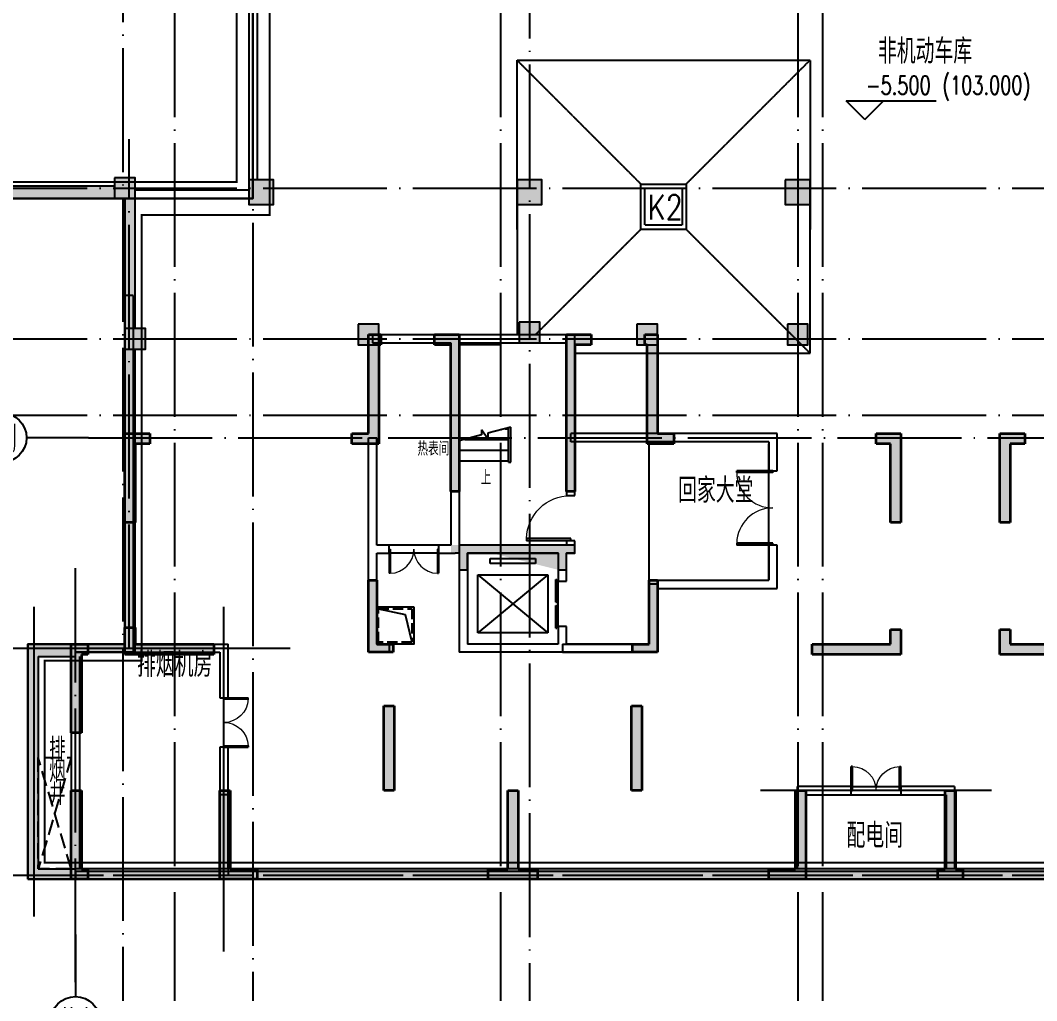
# Model space of a CAD drawing. Extents: x 290727 to 13733020, y 1731457 to 3643100.
# Drawn here: x 692628 to 717253, y 1752882 to 1776641 of the extents above; entities that cross this region are included whole.
import ezdxf
from ezdxf.enums import TextEntityAlignment as Align

# ---------------------------------------------------------------- set-up
doc = ezdxf.new("R2010")
doc.units = 0
doc.header["$LTSCALE"] = 10
doc.linetypes.add('DASH', pattern=[0.35, 0.25, -0.1])
doc.linetypes.add('DOTE', pattern=[2.4200000000000004, 2, -0.2, 0.02, -0.2])
doc.layers.get('0').update_dxf_attribs({"linetype": 'CONTINUOUS'})
for name, color, linetype in [('AXIS', 3, 'CONTINUOUS'), ('AXIS_TEXT', 7, 'CONTINUOUS'), ('COLUMN', 9, 'CONTINUOUS'), ('DIM_ELEV', 3, 'CONTINUOUS'), ('DIM_SYMB', 3, 'CONTINUOUS'), ('DOTE', 8, 'DOTE'), ('EVTR', 2, 'CONTINUOUS'), ('PUB_HATCH', 8, 'CONTINUOUS'), ('PUB_TEXT', 7, 'CONTINUOUS'), ('STAIR', 2, 'CONTINUOUS'), ('WALL', 255, 'CONTINUOUS'), ('WINDOW', 4, 'CONTINUOUS'), ('作业图', 4, 'CONTINUOUS'), ('文字', 4, 'CONTINUOUS'), ('防火分区示意线', 4, 'CONTINUOUS'), ('防火分区线', 7, 'CONTINUOUS'), ('集水坑', 181, 'DASH'), ('风井', 211, 'CONTINUOUS')]:
    doc.layers.add(name, color=color, linetype=linetype)
doc.layers.add('DIM_MODI', color=6, linetype='CONTINUOUS', plot=False)
doc.layers.add('S_ConcWall', color=8, linetype='CONTINUOUS', lineweight=35)
doc.layers.get('0').off()
doc.styles.add('_HZTXT', font='simplex.shx', dxfattribs={"width": 0.8, "bigfont": 'HZTXT.shx'})
doc.styles.add('_TCH_AXIS', font='COMPLEX', dxfattribs={"bigfont": 'GBCBIG'})
doc.styles.add('_TCH_DIM', font='SIMPLEX', dxfattribs={"bigfont": 'GBCBIG'})
doc.styles.add('COMPLEX', font='COMPLEX')
doc.styles.add('HNSJY', font='HNSJY-07', dxfattribs={"width": 0.8, "bigfont": 'HNSJY-HZ'})

# ---------------------------------------------------------------- blocks, each defined once
blk = doc.blocks.new('A$C55C93FC2')
at = {"layer": 'DOTE', "linetype": 'DOTE', "ltscale": 150}
for p, q in [((211434.4150152875, 76542.35001189262), (211434.4150152875, 12199.99773951061)), ((219334.4150152878, 76542.35001189262), (219334.4150152878, 12199.99773951061)), ((226534.4150152878, 76542.35001189262), (226534.4150152875, 12199.99773951061)), ((227134.4150152878, 76542.35001189262), (227134.4150152875, 12199.99773951061)), ((213334.4150152875, 60091.9457151508), (213334.4150152875, 12199.99773951061)), ((220034.4150152878, 53042.35001869965), (220034.4150152878, 12199.99773951061)), ((210184.1350579553, 42542.35001170449), (210184.1350579553, 12199.99773951154)), ((10299.45606850734, 31892.35001869779), (252290.8196143163, 31892.35001869872)), ((10299.4560685074, 28242.35001869965), (252290.8196143163, 28242.35001869965)), ((10299.4560685074, 26392.35001869965), (252290.8196143163, 26392.35001869965)), ((10299.4560685074, 15242.35001869965), (252290.8196143163, 15242.35001869965))]:
    blk.add_line(p, q, dxfattribs=at)
blk = doc.blocks.new('A$C682E2834')
h = blk.add_hatch(color=0)
h.dxf.hatch_style = 1
h.paths.add_polyline_path([(30400.23085716739, 7899.570863577392), (30600.24778824602, 7899.58779752336), (30600.28163841716, 7499.763246389892), (30800.28163841716, 7499.782777639892), (30800.23085716716, 7899.561097952392), (32999.96913841716, 7899.459535452392), (33000.16445091716, 7499.571840139892), (33200.16445091716, 7499.638246389892), (33200.05505534937, 7899.587791461672), (33200.00038841716, 7899.570863577392), (33200.00038841739, 8099.440454095457), (30600.23085716739, 8099.570863577392), (30400.23085716739, 8099.570863577392)])
edge = h.paths.add_edge_path(flags=16)
edge.add_line((11799.89296654239, 7900.001527639892), (11799.80312279216, 7500.223207327392))
h.paths.add_polyline_path([(9600.016013417393, 7900.001527639892), (11799.89296654239, 7900.001527639892)], flags=17)
h.paths.add_polyline_path([(21424.87343529216, 250.0015276398917), (21599.87343529216, 250.0020159211417), (21599.87343529216, 0.002015921141719446), (21174.87343529216, 0.001527639891719446), (20999.87343529216, 0.002015921141719446), (20999.87343529216, 250.0020159211417), (21174.87343529216, 250.0015276398917), (21175.03163841716, 2150.010804983642), (21425.03163841716, 2149.991273733642)])
h.paths.add_polyline_path([(42349.82460716716, 2149.023988577392), (42599.82460716716, 2149.014222952392), (42599.74648216716, 0.0005510773917194456), (42199.74648216716, 0.002015921141719446), (42199.74648216716, 250.0020159211417), (42349.74648216716, 250.0015276398917)])
h.paths.add_polyline_path([(42599.90663841716, 3549.014222952392), (42349.90663841716, 3549.025941702392), (42350.00429466716, 5450.001527639892), (42200.00038841716, 5450.001527639892), (42200.00038841716, 5700.001527639892), (42600.00038841716, 5700.001527639892)])
h.paths.add_polyline_path([(40700.23085716716, 10549.10113701489), (40700.24257591716, 10799.10113701489), (41300.23866966716, 10799.07574638989), (41300.16054466716, 8649.073793264892), (41050.16054466716, 8649.083558889892), (41050.24257591716, 10549.08648857739)])
h.paths.add_polyline_path([(39150.00038841716, 5450.001527639892), (39150.00038841716, 5700.001527639892), (41050.00038841716, 5700.001527639892), (41050.00038841716, 6099.077699514892), (41300.00038841716, 6099.077699514892), (41300.00038841716, 5450.001527639892)])
h.paths.add_polyline_path([(35100.33632591716, 12949.37848076489), (35100.34804466716, 13199.37848076489), (35400.34023216716, 13199.34918388989), (35400.23866966716, 10799.34625420239), (35800.24648216716, 10799.33160576489), (35800.22695091716, 10549.33160576489), (35150.23866966716, 10549.36383232739), (35150.34413841716, 12949.36090263989)])
h.paths.add_polyline_path([(28700.48085716716, 13199.59723076489), (28700.47695091716, 12949.59723076489), (28650.48281029216, 12949.60309013989), (28650.38124779216, 10549.60504326489), (28000.38124779216, 10549.60504326489), (28000.38124779216, 10799.60504326489), (28400.38124779216, 10799.60504326489), (28400.48281029216, 13199.60699638989)])
h.paths.add_polyline_path([(22750.16249779216, 8649.935121389892), (22500.16249779216, 8649.944887014892), (22500.23866966716, 10799.94586357739), (23100.24257591716, 10799.91754326489), (23100.23085716716, 10549.91754326489), (22750.23866966716, 10549.93414482739)])
h.paths.add_polyline_path([(24650.00234154216, 5700.001527639892), (24650.00234154216, 5450.001527639892), (22500.00234154216, 5450.001527639892), (22500.00234154216, 6049.940980764892), (22750.00234154216, 6049.940980764892), (22750.00234154216, 5700.001527639892)])
h.paths.add_polyline_path([(25699.81679466716, 250.0010393586417), (25699.81679466716, 0.001039358641719446), (24799.74648216716, 0.001039358641719446), (24799.83046654216, 2149.837953421142), (25049.83046654216, 2149.827699514892), (25049.74648216716, 250.0010393586417)])
h.paths.add_polyline_path([(32024.28945091716, 0.001039358641719446), (31299.81679466716, 0.001039358641719446), (31299.81679466716, 250.0010393586417), (31774.35976341716, 250.0010393586417), (31774.89101341716, 2149.639711233642), (32024.89101341716, 2149.569398733642), (32024.35976341716, 250.0010393586417), (32499.81679466716, 250.0010393586417), (32499.81679466716, 0.001039358641719446)])
h.paths.add_polyline_path([(29000.14491966716, 5700.001527639892), (29000.14491966716, 5500.001527639892), (28400.14296654216, 5500.001527639892), (28400.22109154216, 7249.609926077392), (28600.22109154216, 7249.600160452392), (28600.14296654216, 5700.001527639892)])
h.paths.add_polyline_path([(34800.00038841716, 5500.001527639892), (34800.00038841716, 5700.001527639892), (35200.00038841716, 5700.001527639892), (35200.00038841716, 7249.351137014892), (35400.00038841716, 7249.351137014892), (35400.00038841716, 5500.001527639892)])
h.paths.add_polyline_path([(30000.47695091716, 12949.58355888989), (30000.48085716716, 13199.58160576489), (30600.48281029216, 13199.57184013989), (30600.32656029216, 9399.568910452392), (30400.33046654216, 9399.575746389892), (30400.48671654216, 12949.57574638989)])
h.paths.add_polyline_path([(33200.18398216716, 9399.449769827392), (33400.18007591716, 9399.442933889892), (33400.34023216716, 12949.44098076489), (33800.33632591716, 12949.41949638989), (33800.34804466716, 13199.41949638989), (33200.34023216716, 13199.44879326489)])
h.paths.add_polyline_path([(38099.74648216716, 0.001039358641719446), (38099.74648216716, 250.0010393586417), (38749.74648216716, 250.0010393586417), (38749.82460716716, 2149.190980764892), (38999.82460716716, 2149.181215139892), (38999.74648216716, 0.001039358641719446)])
h.paths.add_polyline_path([(35024.86366966716, 2149.365785452392), (34774.86366966716, 2149.374574514892), (34774.93788841716, 4199.375551077392), (35024.93788841716, 4199.365785452392)])
h.paths.add_polyline_path([(29025.00234154216, 2149.648500296142), (28775.00234154216, 2149.648500296142), (28775.00234154216, 4199.648012014892), (29025.00234154216, 4199.648012014892)])
h.paths.add_polyline_path([(1900.001609120285, 10800.00152763989), (1900.001609120285, 10550.00152763989), (1550.001609120285, 10550.00152763989), (1550.001609120285, 8650.001527639892), (1300.001609120285, 8650.001527639892), (1300.001609120285, 10800.00152763989)])
h.paths.add_polyline_path([(3450.00136497966, 5700.001527639892), (3450.00136497966, 5450.001527639892), (1300.001609120285, 5450.001527639892), (1300.001609120285, 6100.001527639892), (1550.001609120285, 6100.001527639892), (1550.001609120285, 5700.001527639892)])
h.paths.add_polyline_path([(20100.00234154216, 8650.001527639892), (19850.00234154216, 8650.001527639892), (19850.00234154216, 10550.00152763989), (19500.00234154216, 10550.00152763989), (19500.00234154216, 10800.00152763989), (20100.00234154216, 10800.00152763989)])
h.paths.add_polyline_path([(13899.85097435466, 12950.00152763989), (13899.85097435466, 13200.00152763989), (14199.85488060466, 13200.00152763989), (14199.85488060466, 10800.00152763989), (14599.85585716716, 10800.00152763989), (14599.85585716716, 10550.00152763989), (13949.85488060466, 10550.00152763989), (13949.85488060466, 12950.00152763989)])
h.paths.add_polyline_path([(7499.99745872966, 13200.00152763989), (7499.99745872966, 12950.00152763989), (7450.00136497966, 12950.00152763989), (7450.00136497966, 10550.00152763989), (6800.00136497966, 10550.00152763989), (6800.00136497966, 10800.00152763989), (7200.00136497966, 10800.00152763989), (7200.00136497966, 13200.00152763989)])
h.paths.add_polyline_path([(17950.00234154216, 5450.001527639892), (17950.00234154216, 5700.001527639892), (19850.00234154216, 5700.001527639892), (19850.00234154216, 6050.001527639892), (20100.00234154216, 6050.001527639892), (20100.00234154216, 5450.001527639892)])
h.paths.add_polyline_path([(16900.00234154216, 0.001039358641719446), (16900.00234154216, 250.0010393586417), (17550.00234154216, 250.0010393586417), (17550.00234154216, 2150.001039358642), (17800.00234154216, 2150.001039358642), (17800.00234154216, 0.001039358641719446)])
h.paths.add_polyline_path([(10575.42616966716, 0.001039358641719446), (10100.00136497966, 0.001039358641719446), (10100.00136497966, 250.0010393586417), (10575.42616966716, 250.0010393586417), (10575.00136497966, 2149.975160452392), (10825.00136497966, 2150.026918264892), (10825.42616966716, 250.0010393586417), (11300.00136497966, 250.0010393586417), (11300.00136497966, 0.001039358641719446)])
h.paths.add_polyline_path([(400.0016091202851, 5700.001527639892), (400.0016091202851, 5450.001527639892), (250.0016091202851, 5450.001527639892), (250.0016091202851, 3550.001527639892), (0.001609120285138488, 3550.001527639892), (0.001609120285138488, 5700.001527639892)])
h.paths.add_polyline_path([(400.0011208390351, 250.0020159211417), (400.0018532609101, 0.002015921141719446), (0.001609120285138488, 0.0005510773917194456), (0.001609120285138488, 2150.001039358642), (250.0016091202851, 2150.001039358642), (250.0016091202851, 250.0015276398917)])
h.paths.add_polyline_path([(13599.85488060466, 5500.001527639892), (13599.85488060466, 5700.001527639892), (13999.85488060466, 5700.001527639892), (13999.85488060466, 7250.001527639892), (14199.85488060466, 7250.001527639892), (14199.85488060466, 5500.001527639892)])
h.paths.add_polyline_path([(7800.00136497966, 5700.001527639892), (7800.00136497966, 5500.001527639892), (7200.00136497966, 5500.001527639892), (7200.00136497966, 7250.001527639892), (7400.00136497966, 7250.001527639892), (7400.00136497966, 5700.001527639892)])
h.paths.add_polyline_path([(12599.85097435466, 13200.00152763989), (12599.85097435466, 12950.00152763989), (12199.85488060466, 12950.00152763989), (12199.85488060466, 9400.001527639892), (11999.85488060466, 9400.001527639892), (11999.85488060466, 13200.00152763989)])
h.paths.add_polyline_path([(9200.001364979893, 9400.001527639892), (9200.001364979893, 12950.00152763989), (8799.99745872966, 12950.00152763989), (8799.99745872966, 13200.00152763989), (9400.00136497966, 13200.00152763989), (9400.001364979893, 9400.001527639892)])
h.paths.add_polyline_path([(4500.00136497966, 250.0010393586417), (4500.00136497966, 0.001039358641719446), (3600.00136497966, 0.001039358641719446), (3600.00136497966, 2150.001039358642), (3850.00136497966, 2150.001039358642), (3850.00136497966, 250.0010393586417)])
h.paths.add_polyline_path([(7825.00136497966, 2150.001039358642), (7575.00136497966, 2150.001039358642), (7575.00136497966, 4200.001527639892), (7825.00136497966, 4200.001527639892)])
h.paths.add_polyline_path([(13824.85683372966, 2150.001039358642), (13574.85683372966, 2150.001039358642), (13574.85683372966, 4200.001527639892), (13824.85683372966, 4200.001527639892)])
edge = h.paths.add_edge_path()
edge.add_line((11999.78554466739, 8100.001527639892), (12199.78554466739, 8100.001527639892))
edge.add_line((12199.78554466739, 8100.001527639892), (12199.78554466739, 7900.001527639892))
edge.add_line((12199.78554466739, 7900.001527639892), (11999.76861358853, 7900.01846158586))
edge.add_line((9400.016013417393, 8100.001527639892), (9200.016013417393, 8100.001527639892))
edge.add_line((9200.016013417393, 8100.001527639892), (9200.016013417393, 7900.001527639892))
edge.add_line((9200.016013417393, 7900.001527639892), (9400.032944496023, 7900.01846158586))
edge.add_line((9400.011129499879, 7900.018459738931), (9400.00136497966, 7500.188051077392))
edge.add_line((9400.00136497966, 7500.188051077392), (9600.00136497966, 7500.182191702392))
edge.add_line((9600.00136497966, 7500.182191702392), (9600.016013417393, 7900.001527639892))
edge.add_line((11999.87831810489, 8100.001527639892), (9400.016013417393, 8100.001527639892))
edge.add_line((11799.80312279216, 7500.223207327392), (11999.80312279239, 7500.193910452392))
edge.add_line((11999.80312279239, 7500.193910452392), (11999.76861358853, 7900.01846158586))
h = blk.add_hatch(color=0)
h.dxf.hatch_style = 1
h.paths.add_polyline_path([(9400.016013417393, 8100.001527639892), (9400.016013417393, 7900.001527639892), (9400.011129499879, 7900.018459738931), (9400.00136497966, 7500.188051077392), (9600.00136497966, 7500.182191702392), (9600.016013417393, 7900.001527639892), (11799.89296654239, 7900.001527639892), (11799.83440526435, 7500.223202744994), (11999.80312279239, 7500.193910452392), (11999.76861358853, 7900.01846158586), (12199.78554466739, 7900.01846158586), (12199.78554466739, 8100.001527639892)])
at = {"color": 0}
blk.add_lwpolyline([(9400.016013417393, 8100.001527639892), (9400.016013417393, 7900.001527639892), (9400.011129499879, 7900.018459738931), (9400.00136497966, 7500.188051077392), (9600.00136497966, 7500.182191702392), (9600.016013417393, 7900.001527639892), (11799.89296654239, 7900.001527639892), (11799.83440526435, 7500.223202744994), (11999.80312279239, 7500.193910452392), (11999.76861358853, 7900.01846158586), (12199.78554466739, 7900.01846158586), (12199.78554466739, 8100.001527639892), (9400.016013417393, 8100.001527639892)], dxfattribs=at)
at = {"layer": 'S_ConcWall', "color": 0, "lineweight": 35, "ltscale": 0.9999999776482582}
for p, q in [((7200.00136497966, 10800.00152763989), (7200.00136497966, 13200.00152763989)), ((7200.00136497966, 13200.00152763989), (7499.99745872966, 13200.00152763989)), ((7499.99745872966, 13200.00152763989), (7499.99745872966, 12950.00152763989)), ((8799.99745872966, 12950.00152763989), (8799.99745872966, 13200.00152763989)), ((8799.99745872966, 13200.00152763989), (9400.00136497966, 13200.00152763989)), ((9400.00136497966, 13200.00152763989), (9400.001364979893, 9400.001527639892)), ((11999.85488060466, 9400.001527639892), (11999.85488060466, 13200.00152763989)), ((11999.85488060466, 13200.00152763989), (12599.85097435466, 13200.00152763989)), ((12599.85097435466, 13200.00152763989), (12599.85097435466, 12950.00152763989)), ((13899.85097435466, 13200.00152763989), (14199.85488060466, 13200.00152763989)), ((13899.85097435466, 12950.00152763989), (13899.85097435466, 13200.00152763989)), ((14199.85488060466, 13200.00152763989), (14199.85488060466, 10800.00152763989)), ((7499.99745872966, 12950.00152763989), (7450.00136497966, 12950.00152763989)), ((7450.00136497966, 12950.00152763989), (7450.00136497966, 10550.00152763989)), ((9200.001364979893, 12950.00152763989), (8799.99745872966, 12950.00152763989)), ((9200.001364979893, 9400.001527639892), (9200.001364979893, 12950.00152763989)), ((12599.85097435466, 12950.00152763989), (12199.85488060466, 12950.00152763989)), ((12199.85488060466, 12950.00152763989), (12199.85488060466, 9400.001527639892)), ((13949.85488060466, 12950.00152763989), (13899.85097435466, 12950.00152763989)), ((13949.85488060466, 10550.00152763989), (13949.85488060466, 12950.00152763989)), ((1300.001609120285, 8650.001527639892), (1300.001609120285, 10800.00152763989)), ((1300.001609120285, 10800.00152763989), (1900.001609120285, 10800.00152763989)), ((1900.001609120285, 10800.00152763989), (1900.001609120285, 10550.00152763989)), ((6800.00136497966, 10550.00152763989), (6800.00136497966, 10800.00152763989)), ((6800.00136497966, 10800.00152763989), (7200.00136497966, 10800.00152763989)), ((14199.85488060466, 10800.00152763989), (14599.85585716716, 10800.00152763989)), ((14599.85585716716, 10800.00152763989), (14599.85585716716, 10550.00152763989)), ((19500.00234154216, 10550.00152763989), (19500.00234154216, 10800.00152763989)), ((19500.00234154216, 10800.00152763989), (20100.00234154216, 10800.00152763989)), ((20100.00234154216, 10800.00152763989), (20100.00234154216, 8650.001527639892)), ((22500.16249779216, 8649.944887014892), (22500.23866966716, 10799.94586357739)), ((22500.23866966716, 10799.94586357739), (23100.24257591716, 10799.91754326489)), ((23100.24257591716, 10799.91754326489), (23100.23085716716, 10549.91754326489)), ((1900.001609120285, 10550.00152763989), (1550.001609120285, 10550.00152763989)), ((1550.001609120285, 10550.00152763989), (1550.001609120285, 8650.001527639892)), ((7450.00136497966, 10550.00152763989), (6800.00136497966, 10550.00152763989)), ((14599.85585716716, 10550.00152763989), (13949.85488060466, 10550.00152763989)), ((19850.00234154216, 10550.00152763989), (19500.00234154216, 10550.00152763989)), ((19850.00234154216, 8650.001527639892), (19850.00234154216, 10550.00152763989)), ((22750.23866966716, 10549.93414482739), (22750.16249779216, 8649.935121389892)), ((23100.23085716716, 10549.91754326489), (22750.23866966716, 10549.93414482739)), ((9400.001364979893, 9400.001527639892), (9200.001364979893, 9400.001527639892)), ((12199.85488060466, 9400.001527639892), (11999.85488060466, 9400.001527639892)), ((1550.001609120285, 8650.001527639892), (1300.001609120285, 8650.001527639892)), ((20100.00234154216, 8650.001527639892), (19850.00234154216, 8650.001527639892)), ((22750.16249779216, 8649.935121389892), (22500.16249779216, 8649.944887014892)), ((7200.00136497966, 5500.001527639892), (7200.00136497966, 7250.001527639892)), ((7200.00136497966, 7250.001527639892), (7400.00136497966, 7250.001527639892)), ((7400.00136497966, 7250.001527639892), (7400.00136497966, 5700.001527639892)), ((13999.85488060466, 5700.001527639892), (13999.85488060466, 7250.001527639892)), ((13999.85488060466, 7250.001527639892), (14199.85488060466, 7250.001527639892)), ((14199.85488060466, 7250.001527639892), (14199.85488060466, 5500.001527639892)), ((1300.001609120285, 5450.001527639892), (1300.001609120285, 6100.001527639892)), ((1300.001609120285, 6100.001527639892), (1550.001609120285, 6100.001527639892)), ((1550.001609120285, 6100.001527639892), (1550.001609120285, 5700.001527639892)), ((19850.00234154216, 5700.001527639892), (19850.00234154216, 6050.001527639892)), ((19850.00234154216, 6050.001527639892), (20100.00234154216, 6050.001527639892)), ((20100.00234154216, 6050.001527639892), (20100.00234154216, 5450.001527639892)), ((22500.00234154216, 5450.001527639892), (22500.00234154216, 6049.940980764892)), ((22500.00234154216, 6049.940980764892), (22750.00234154216, 6049.940980764892)), ((22750.00234154216, 6049.940980764892), (22750.00234154216, 5700.001527639892)), ((0.001609120285138488, 3550.001527639892), (0.001609120285138488, 5700.001527639892)), ((0.001609120285138488, 5700.001527639892), (400.0016091202851, 5700.001527639892)), ((400.0016091202851, 5700.001527639892), (400.0016091202851, 5450.001527639892)), ((1550.001609120285, 5700.001527639892), (3450.00136497966, 5700.001527639892)), ((3450.00136497966, 5700.001527639892), (3450.00136497966, 5450.001527639892)), ((7400.00136497966, 5700.001527639892), (7800.00136497966, 5700.001527639892)), ((7800.00136497966, 5700.001527639892), (7800.00136497966, 5500.001527639892)), ((13599.85488060466, 5700.001527639892), (13999.85488060466, 5700.001527639892)), ((13599.85488060466, 5500.001527639892), (13599.85488060466, 5700.001527639892)), ((17950.00234154216, 5700.001527639892), (19850.00234154216, 5700.001527639892)), ((17950.00234154216, 5450.001527639892), (17950.00234154216, 5700.001527639892)), ((22750.00234154216, 5700.001527639892), (24650.00234154216, 5700.001527639892)), ((400.0016091202851, 5450.001527639892), (250.0016091202851, 5450.001527639892)), ((250.0016091202851, 5450.001527639892), (250.0016091202851, 3550.001527639892)), ((3450.00136497966, 5450.001527639892), (1300.001609120285, 5450.001527639892)), ((7800.00136497966, 5500.001527639892), (7200.00136497966, 5500.001527639892)), ((14199.85488060466, 5500.001527639892), (13599.85488060466, 5500.001527639892)), ((20100.00234154216, 5450.001527639892), (17950.00234154216, 5450.001527639892)), ((24650.00234154216, 5450.001527639892), (22500.00234154216, 5450.001527639892)), ((7575.00136497966, 2150.001039358642), (7575.00136497966, 4200.001527639892)), ((7575.00136497966, 4200.001527639892), (7825.00136497966, 4200.001527639892)), ((7825.00136497966, 4200.001527639892), (7825.00136497966, 2150.001039358642)), ((13574.85683372966, 2150.001039358642), (13574.85683372966, 4200.001527639892)), ((13574.85683372966, 4200.001527639892), (13824.85683372966, 4200.001527639892)), ((13824.85683372966, 4200.001527639892), (13824.85683372966, 2150.001039358642)), ((250.0016091202851, 3550.001527639892), (0.001609120285138488, 3550.001527639892)), ((0.001609120285138488, 0.0005510773917194456), (0.001609120285138488, 2150.001039358642)), ((0.001609120285138488, 2150.001039358642), (250.0016091202851, 2150.001039358642)), ((250.0016091202851, 2150.001039358642), (250.0016091202851, 250.0015276398917)), ((3600.00136497966, 0.001039358641719446), (3600.00136497966, 2150.001039358642)), ((3600.00136497966, 2150.001039358642), (3850.00136497966, 2150.001039358642)), ((3850.00136497966, 2150.001039358642), (3850.00136497966, 250.0010393586417)), ((7825.00136497966, 2150.001039358642), (7575.00136497966, 2150.001039358642)), ((10575.00136497966, 2149.975160452392), (10825.00136497966, 2150.026918264892)), ((10575.42616966716, 250.0010393586417), (10575.00136497966, 2149.975160452392)), ((10825.00136497966, 2150.026918264892), (10825.42616966716, 250.0010393586417)), ((13824.85683372966, 2150.001039358642), (13574.85683372966, 2150.001039358642)), ((17550.00234154216, 250.0010393586417), (17550.00234154216, 2150.001039358642)), ((17550.00234154216, 2150.001039358642), (17800.00234154216, 2150.001039358642)), ((17800.00234154216, 2150.001039358642), (17800.00234154216, 0.001039358641719446)), ((21174.87343529216, 250.0015276398917), (21175.03163841716, 2150.010804983642)), ((21175.03163841716, 2150.010804983642), (21425.03163841716, 2149.991273733642)), ((21425.03163841716, 2149.991273733642), (21424.87343529216, 250.0015276398917)), ((250.0016091202851, 250.0015276398917), (400.0011208390351, 250.0020159211417)), ((400.0011208390351, 250.0020159211417), (400.0018532609101, 0.002015921141719446)), ((3850.00136497966, 250.0010393586417), (4500.00136497966, 250.0010393586417)), ((4500.00136497966, 250.0010393586417), (4500.00136497966, 0.001039358641719446)), ((10100.00136497966, 0.001039358641719446), (10100.00136497966, 250.0010393586417)), ((10100.00136497966, 250.0010393586417), (10575.42616966716, 250.0010393586417)), ((10825.42616966716, 250.0010393586417), (11300.00136497966, 250.0010393586417)), ((11300.00136497966, 250.0010393586417), (11300.00136497966, 0.001039358641719446)), ((16900.00234154216, 250.0010393586417), (17550.00234154216, 250.0010393586417)), ((16900.00234154216, 0.001039358641719446), (16900.00234154216, 250.0010393586417)), ((20999.87343529216, 0.002015921141719446), (20999.87343529216, 250.0020159211417)), ((20999.87343529216, 250.0020159211417), (21174.87343529216, 250.0015276398917)), ((21424.87343529216, 250.0015276398917), (21599.87343529216, 250.0020159211417)), ((21599.87343529216, 250.0020159211417), (21599.87343529216, 0.002015921141719446)), ((400.0018532609101, 0.002015921141719446), (0.001609120285138488, 0.0005510773917194456)), ((4500.00136497966, 0.001039358641719446), (3600.00136497966, 0.001039358641719446)), ((10575.42616966716, 0.001039358641719446), (10100.00136497966, 0.001039358641719446)), ((11300.00136497966, 0.001039358641719446), (10575.42616966716, 0.001039358641719446)), ((17800.00234154216, 0.001039358641719446), (16900.00234154216, 0.001039358641719446)), ((21174.87343529216, 0.001527639891719446), (20999.87343529216, 0.002015921141719446)), ((21599.87343529216, 0.002015921141719446), (21174.87343529216, 0.001527639891719446))]:
    blk.add_line(p, q, dxfattribs=at)
blk = doc.blocks.new('A$C40B84A1C')
at = {"layer": 'DIM_SYMB'}
blk.add_lwpolyline([(524.9992847805845, 2010.002427915817, 0, 0, 0), (524.9992847805845, 2360.002427915817, 80.00000000000001, 0, 0), (524.9992847805845, 2660.002427915817, 0, 0, 0)], format="xyseb", dxfattribs=at)
at = {"layer": 'STAIR'}
for p, q in [((1149.999284780585, 2955.168464685418), (592.5611019673217, 2807.856696046514)), ((1149.999284780585, 2140.002427915817), (1149.999284780584, 2955.168464685418)), ((1149.999284780585, 2110.002427915817), (1149.999284780584, 2955.168464685418)), ((438.1434868294988, 2767.04942324695), (-100.0007152194155, 2624.836391146216)), ((438.5792148037509, 2893.716320452927), (438.1434868294988, 2767.04942324695)), ((592.0967112718148, 2672.85749478487), (438.5792148037509, 2893.716320452927)), ((592.5611019673217, 2807.856696046514), (592.0967112718148, 2672.85749478487)), ((1016.928506968921, 2920.002427915817), (1089.999284780585, 2920.002427915817)), ((1089.999284780585, 2110.002427915817), (1089.999284780585, 2939.312525155536)), ((-100.0007152194156, 2140.002427915817), (-100.0007152194155, 2624.836391146216)), ((33.0700625922474, 2660.002427915817), (1089.999284780585, 2660.002427915816)), ((-100.0007152194155, 2400.002427915817), (1089.999284780585, 2400.002427915817)), ((-100.0007152194156, 2140.002427915817), (1089.999284780585, 2140.002427915817)), ((1089.999284780585, 2110.002427915817), (1149.999284780585, 2110.002427915817))]:
    blk.add_line(p, q, dxfattribs=at)
at = {"layer": 'PUB_TEXT', "style": '_TCH_DIM'}
blk.add_text('上', height=357.4468085106383, dxfattribs=at).set_placement((420.7439656316483, 1555.002427915817))
blk = doc.blocks.new('$DorLib2D$00000127')
at = {"color": 0, "linetype": 'Continuous'}
for p, q in [((-0.0333333333328483, 0.79489831543669, -93.75), (-0.5333333333328483, 0.79489831543669, -93.75)), ((-0.5333333333328483, 0.79489831543669, -93.75), (-0.5333333333328483, 0.6904056441872441, -93.75)), ((-0.0333333333328483, 0.6904056441872441, -93.75), (-0.5333333333328483, 0.6904056441872441, -93.75)), ((-0.0333333333328483, 0.79489831543669, -93.75), (-0.0333333333328483, 0.6904056441872441, -93.75)), ((0.0333333333328483, 0.79489831543669, -93.75), (0.0333333333328483, 0.6904056441872441, -93.75)), ((0.5333333333328483, 0.79489831543669, -93.75), (0.0333333333328483, 0.79489831543669, -93.75)), ((0.5333333333328483, 0.6904056441872441, -93.75), (0.0333333333328483, 0.6904056441872441, -93.75)), ((0.5333333333328483, 0.79489831543669, -93.75), (0.5333333333328483, 0.6904056441872441, -93.75)), ((0.5, 0.4999999999999787, -93.75), (-0.5, 0.4999999999999787, -93.75))]:
    blk.add_line(p, q, dxfattribs=at)
blk = doc.blocks.new('$DorLib2D$00000001')
for p, q in [((0.45, 0.975), (0.5000000000000002, 0.975)), ((0.45, 0), (0.45, 0.975)), ((0.5, 0), (0.5, 0.975)), ((0.5, 0), (0.45, 0))]:
    blk.add_line(p, q)
at = {"lineweight": 13}
blk.add_arc((0.475, 0), 0.975, 91.46928358135379, 180, dxfattribs=at)
blk = doc.blocks.new('$DorLib2D$00000002')
for p, q in [((-0.5, -1e-16), (-0.5000000000000007, 0.4875)), ((-0.4750000000000007, 0.4875), (-0.5000000000000007, 0.4875)), ((-0.475, 0), (-0.4750000000000007, 0.4875)), ((0.475, 0), (0.4750000000000007, 0.4875)), ((0.4750000000000007, 0.4875), (0.5000000000000007, 0.4875)), ((0.5, -1e-16), (0.5000000000000007, 0.4875)), ((-0.5, -1e-16), (-0.475, 0)), ((0.5, -1e-16), (0.475, 0))]:
    blk.add_line(p, q)
at = {"lineweight": 13}
for centre, start, end in [((-0.4875, 0), 0, 88.53071641864632), ((0.4875, 0), 91.46928358135372, 180)]:
    blk.add_arc(centre, 0.4875, start, end, dxfattribs=at)
blk = doc.blocks.new('A$C26CF02E8')
at = {"layer": '风井', "linetype": 'DASH', "ltscale": 150}
for p, q in [((203314.9265472441, 16264.58930462599), (202514.9265473929, 18964.58930461155)), ((203314.9265473929, 18964.58930461155), (202515.1419698434, 16264.58930473914))]:
    blk.add_line(p, q, dxfattribs=at)
at = {"layer": '风井', "linetype": 'DASH', "ltscale": 150, "flags": 128}
blk.add_lwpolyline([(203314.9265472441, 16264.58930462599), (202515.1419698434, 16264.58930473914), (202514.9265473929, 18964.58930461155), (203314.9265473929, 18964.58930461155)], close=True, dxfattribs=at)
blk = doc.blocks.new('_FZH')
blk.add_lwpolyline([(-0.5, -0.5), (0.5, -0.5), (0.5, 0.5), (-0.5, 0.5)], close=True)
at = {"layer": 'PUB_HATCH'}
blk.add_solid([(-0.5, -0.5), (0.5, -0.5), (-0.5, 0.5), (0.5, 0.5)], dxfattribs=at)
blk = doc.blocks.new('_AXISO')
blk.add_circle((0, 0), 0.5)
at = {"layer": 'AXIS_TEXT', "style": 'COMPLEX', "width": 1.041666666666667}
blk.add_attdef('A', text='', height=0.56, dxfattribs=at).set_placement((-0.25, -0.28), (0.25, -0.28), align=Align.FIT)
blk = doc.blocks.new('车库建筑作业图')
at = {"layer": 'PUB_HATCH', "linetype": 'Continuous'}
for points in [[(687462.3761731305, 2158379.787121964), (687462.3761731305, 2158079.787121965), (694912.3761731305, 2158079.787121981), (694912.3761731305, 2158379.787121954)], [(695412.3761730954, 2158079.787121519), (695162.3761730661, 2158079.787117122), (695162.3761730464, 2154929.874025879), (695412.3761730733, 2154929.874025879)], [(695412.376173071, 2154429.874025879), (695162.3761730711, 2154429.874025879), (695162.3761730574, 2147279.786317268), (695412.376173054, 2147079.786317268)], [(693062.5270728195, 2146979.786317139), (692812.5270728333, 2147279.786317138), (692812.5270728332, 2141579.790736909), (693062.5270728194, 2141829.790736664)], [(692812.5270728333, 2147279.786317138), (693062.5270728195, 2146979.786317139), (693962.5270728329, 2146979.786317199), (693962.4264729926, 2147113.119650533), (693962.5270728329, 2147279.786317199)], [(693962.4767729128, 2147113.119650533), (693962.3761730725, 2147079.786317199), (695412.376173054, 2147079.786317268), (695162.3761730574, 2147279.786317268), (693962.3761730725, 2147279.786317199)], [(693062.5270728194, 2141829.790736664), (692812.5270728332, 2141579.790736909), (693962.5270728326, 2141579.790736815), (693962.4264729925, 2141663.121123738), (693962.5270728328, 2141829.790736815)], [(697562.4561568156, 2141579.786317199), (697562.4561568156, 2141829.786317199), (693962.3761730725, 2141829.786317199), (693962.4767729127, 2141746.455930277), (693962.3761730725, 2141579.786317199)], [(711562.3761730469, 2141579.786317194), (711562.376173047, 2141829.786317194), (697562.4561568158, 2141829.786317199), (697562.4561568156, 2141579.786317199)], [(715162.3761730698, 2141579.786317204), (715162.3761730691, 2141829.786317204), (711562.3761730464, 2141829.786317194), (711562.3761730471, 2141579.786317194)], [(731262.7215448103, 2141579.7863172), (731262.7215448103, 2141829.7863172), (715162.3761730696, 2141829.786317204), (715162.3761730696, 2141579.786317204)]]:
    blk.add_hatch(color=256, dxfattribs=at).paths.add_polyline_path(points)
blk.add_lwpolyline([(702162.3602565009, 2148179.790864929), (702162.3598985936, 2147279.790864986), (701262.3615246176, 2147279.790864987), (701262.3615246176, 2148179.790864929)], close=True)
blk.add_lwpolyline([(701307.3615246176, 2148134.790864929), (701950.3441845548, 2147996.184460585), (702117.3602565009, 2147324.788132895)])
at = {"layer": 'AXIS'}
for p, q in [((694278.6319496026, 2152279.786317199), (692778.6319496026, 2152279.786317199)), ((693962.3761730725, 2140238.041658203), (693962.3761730725, 2138738.041658203))]:
    blk.add_line(p, q, dxfattribs=at)
at = {"layer": 'DIM_ELEV'}
for p, q in [((713090.3430754822, 2159992.631418541), (712640.3430754822, 2160442.631418541)), ((712640.3430754822, 2160442.631418541), (714815.3430754822, 2160442.631418541)), ((713090.3430754822, 2159992.631418541), (713540.3430754822, 2160442.631418541))]:
    blk.add_line(p, q, dxfattribs=at)
at = {"layer": 'DIM_MODI', "linetype": 'Continuous'}
for p, q in [((695162.3836265932, 2158079.789399154), (648012.3761732142, 2158079.789400162)), ((695162.376173056, 2147279.78631727), (695162.3836265932, 2158079.789399154)), ((692812.5270728332, 2141579.785340612), (692812.5270728332, 2147279.786317268)), ((692812.5270728332, 2147279.786317268), (695162.376173056, 2147279.78631727)), ((737512.3762977369, 2141579.786317138), (692812.5270728332, 2141579.785340612))]:
    blk.add_line(p, q, dxfattribs=at)
at = {"layer": 'DOTE', "ltscale": 150}
for p, q in [((695262.3761730716, 2147179.786317199), (695262.3761730727, 2159515.171766772)), ((694278.6319496026, 2152279.786317199), (737690.9445045227, 2152279.786317199)), ((693962.3761730725, 2139086.548010014), (693962.3761730725, 2149120.182272369)), ((691646.6710198773, 2141679.786317199), (738998.771614287, 2141679.786317199))]:
    blk.add_line(p, q, dxfattribs=at)
at = {"layer": 'DOTE', "linetype": 'Continuous', "ltscale": 150}
for p, q in [((692962.3761730602, 2140679.786317138), (692962.3761730602, 2148179.781897638)), ((697562.6506288018, 2139831.193050361), (697562.6506288014, 2148179.786317133)), ((691473.0743437449, 2147179.786317199), (699162.6506288894, 2147179.786317199)), ((716162.3761730957, 2143729.786317206), (710562.3761730957, 2143729.786317206))]:
    blk.add_line(p, q, dxfattribs=at)
at = {"layer": 'EVTR'}
for p, q in [((704012.376173053, 2149229.790736772), (704012.376173053, 2149354.790736744)), ((704012.376173053, 2149354.790736744), (705112.3761730661, 2149354.790736744)), ((705112.3761730661, 2149354.790736744), (705112.3761730661, 2149229.790736772)), ((705112.3761730661, 2149229.790736772), (704012.376173053, 2149229.790736772)), ((703712.3761730735, 2148954.790736766), (705412.3761730735, 2148954.790736766)), ((703712.3761730735, 2147554.790736778), (703712.3761730735, 2148954.790736766)), ((703712.3761730735, 2148954.790736766), (705412.3761730735, 2147554.790736778)), ((705412.3761730735, 2148954.790736766), (703712.3761730735, 2147554.790736778)), ((705412.3761730735, 2148954.790736766), (705412.3761730735, 2147554.790736778)), ((705412.3761730735, 2147554.790736778), (703712.3761730735, 2147554.790736778))]:
    blk.add_line(p, q, dxfattribs=at)
blk.add_lwpolyline([(707862.2150402394, 2148829.790736791), (707862.2150402394, 2152129.790736791)], dxfattribs=at)
at = {"layer": 'WALL', "linetype": 'Continuous'}
for p, q in [((698162.5180851907, 2163129.819600586), (698162.5180851369, 2158529.767726175)), ((698362.5180851826, 2163129.819600586), (698362.5180851409, 2158529.767726175)), ((694912.3761728515, 2158379.787121952), (687462.3761728515, 2158379.787121979)), ((698162.518085155, 2158279.787121624), (695412.3761728515, 2158279.787121599)), ((694912.3761728515, 2158079.787121968), (687462.3761728515, 2158079.787121965)), ((695162.3761730981, 2154929.874025879), (695162.3761730661, 2158079.787121982)), ((695412.3761730883, 2154929.874025879), (695412.3761730742, 2158079.787121582)), ((698162.5180851236, 2158079.787121642), (695412.3761730975, 2158079.787121655)), ((695162.3761730574, 2147279.786317268), (695162.376173092, 2154429.874025879)), ((695412.376173054, 2147079.786317268), (695412.3761730844, 2154429.874025879)), ((710962.3761731177, 2152379.786317232), (705962.3761730515, 2152379.786317199)), ((705962.3761730515, 2152179.786317199), (705962.3761730515, 2152379.786317199)), ((710962.376173128, 2151479.790736999), (710962.3761731177, 2152379.786317232)), ((710762.3761731175, 2152179.786317233), (705962.3761730515, 2152179.786317199)), ((710762.3761731175, 2152179.786317233), (710762.3761731301, 2151479.790736999)), ((710762.3761731301, 2151479.790736999), (710962.376173128, 2151479.790736999)), ((710962.3761731279, 2149679.790737), (710762.3761731301, 2149679.790737)), ((710762.3761731301, 2149679.790737), (710762.3761731175, 2148829.786317231)), ((710962.3761731175, 2148629.786317229), (710962.3761731279, 2149679.790737)), ((707862.3761730621, 2148829.786317204), (710762.3761731175, 2148829.786317231)), ((707862.3761730621, 2148829.786317204), (707862.3761731065, 2147279.786317122)), ((707862.3761730794, 2148729.790736812), (707862.3761731212, 2147279.790736817)), ((708062.3761730794, 2148729.790736815), (707862.3761730794, 2148729.790736812)), ((708062.3761730794, 2148729.790736815), (708062.376173127, 2147079.790736817)), ((708062.3761730677, 2148629.786317202), (710962.3761731175, 2148629.786317229)), ((708062.3761730677, 2148629.786317202), (708062.376173112, 2147079.786317127)), ((692812.5270728333, 2147279.786317138), (692812.5270728332, 2141579.790736909)), ((692812.5270728333, 2147279.786317138), (693962.5270728329, 2147279.786317199)), ((693962.3761730725, 2147279.786317199), (695162.3761730574, 2147279.786317268)), ((695412.376173054, 2147279.781897664), (697662.650628818, 2147279.781897664)), ((697662.6506288202, 2145979.78631735), (697662.650628818, 2147279.781897664)), ((705762.3761730524, 2147279.78631719), (707862.3761731065, 2147279.786317122)), ((705762.3761730524, 2147279.78631719), (705762.3761730507, 2147079.78631719)), ((693062.5270728195, 2146979.786317139), (693062.5270728194, 2141829.790736664)), ((693062.5270728195, 2146979.786317139), (693962.5270728329, 2146979.786317199)), ((693862.3761730746, 2146979.786317139), (693862.3761730472, 2141829.790736664)), ((693962.3761730725, 2147079.786317199), (695412.376173054, 2147079.786317268)), ((694062.3761730745, 2146979.786317139), (694062.3761730471, 2141829.790736664)), ((695412.3761730675, 2147079.78189751), (697462.6506288173, 2147079.78189751)), ((697462.6506288173, 2147079.78189751), (697462.6506288212, 2145979.786317351)), ((705762.3761730507, 2147079.78631719), (708062.376173112, 2147079.786317127)), ((697462.6506288212, 2145979.786317351), (697662.6506288202, 2145979.78631735)), ((697662.6506288139, 2144779.78631735), (697462.6506288177, 2144779.786317351)), ((697462.6506288177, 2144779.786317351), (697462.6506288017, 2141679.7863172)), ((697662.6506287892, 2141829.786317204), (697662.6506288139, 2144779.78631735)), ((711462.3761730659, 2141829.786317199), (711462.376173066, 2143829.786317206)), ((712762.3761730957, 2143829.786317228), (711462.376173066, 2143829.786317206)), ((712762.3761730958, 2143629.786317234), (712762.3761730957, 2143829.786317228)), ((715262.3761730953, 2143829.786317206), (713962.3761730957, 2143829.786317228)), ((713962.3761730957, 2143829.786317228), (713962.3761730957, 2143629.786317234)), ((715262.3761730953, 2143829.786317206), (715262.3761730957, 2141829.786317207)), ((697462.4561568154, 2143628.133670356), (697462.4561568345, 2141829.786317206)), ((697662.4561568154, 2143628.133670356), (697462.4561568154, 2143628.133670356)), ((697662.4561568154, 2143628.133670356), (697662.4561568156, 2141679.790736815)), ((711662.376173066, 2141829.7863172), (711662.376173066, 2143629.786317206)), ((711662.376173066, 2143629.786317206), (712762.3761730958, 2143629.786317234)), ((713962.3761730957, 2143629.786317234), (715062.3761730958, 2143629.786317206)), ((715062.3761730958, 2143629.786317206), (715062.3761730962, 2141829.786317196)), ((693062.5270728194, 2141829.790736664), (693962.5270728328, 2141829.790736815)), ((697562.4561568156, 2141829.786317199), (693962.3761730725, 2141829.786317199)), ((711562.376173047, 2141829.786317194), (697562.4561568158, 2141829.786317199)), ((715162.3761730691, 2141829.786317204), (711562.3761730464, 2141829.786317194)), ((731262.7215448103, 2141829.7863172), (715162.3761730696, 2141829.786317204)), ((692812.5270728332, 2141579.790736909), (693962.5270728326, 2141579.790736815)), ((697562.4561568156, 2141579.786317199), (693962.3761730725, 2141579.786317199)), ((711562.3761730469, 2141579.786317194), (697562.4561568156, 2141579.786317199)), ((715162.3761730698, 2141579.786317204), (711562.3761730471, 2141579.786317194)), ((731262.7215448103, 2141579.7863172), (715162.3761730696, 2141579.786317204))]:
    blk.add_line(p, q, dxfattribs=at)
at = {"layer": 'WALL'}
for p, q in [((695162.3761730724, 2155729.790736815), (695162.3761730717, 2147279.790736815)), ((695362.3761730724, 2155729.790736815), (695162.3761730724, 2155729.790736815)), ((695362.3761730724, 2155729.790736815), (695362.3761730717, 2147079.790736815)), ((701162.3761730489, 2154779.790736827), (703162.3761730521, 2154779.790736817)), ((701162.3761730489, 2154779.790736827), (701162.3761730479, 2154579.790736827)), ((703162.3761730731, 2154779.790736815), (706062.3761730517, 2154779.790736801)), ((706062.3761730517, 2150879.790736787), (706062.3761730517, 2154779.790736801)), ((701162.3761730479, 2154579.790736827), (703062.3761730517, 2154579.790736817)), ((703062.3761730517, 2154579.790736817), (703062.3761730517, 2149679.790736792)), ((703262.3761730517, 2154579.790736815), (703262.3761730517, 2149679.790736792)), ((703262.3761730517, 2154579.790736815), (705862.3761730517, 2154579.790736802)), ((705862.3761730517, 2154579.790736802), (705862.3761730517, 2150879.790736787)), ((701062.3761730484, 2149579.790736792), (701062.3761730484, 2152279.790736815)), ((701062.3761730484, 2152279.790736815), (701262.3761730484, 2152279.790736815)), ((701262.3761730484, 2149679.790736792), (701262.3761730484, 2152279.790736815)), ((705862.3761730517, 2150879.790736787), (706062.3761730517, 2150879.790736787)), ((701062.3761730484, 2147079.790736817), (701062.3761730484, 2149579.790736792)), ((701562.3759289096, 2149679.790736792), (701262.3761730484, 2149679.790736792)), ((701562.3759289096, 2149479.790736792), (701562.3759289096, 2149679.790736792)), ((703062.3761730517, 2149679.790736792), (702762.3759289096, 2149679.790736792)), ((702762.3759289096, 2149679.790736792), (702762.3759289096, 2149479.790736792)), ((703362.3761730517, 2149679.790736792), (703262.3761730517, 2149679.790736792)), ((705762.3761730517, 2149679.790736792), (703362.3761730517, 2149679.790736792)), ((705862.3761730517, 2149679.790736792), (705762.3761730517, 2149679.790736792)), ((706062.3761730517, 2149779.790736787), (705862.3761730517, 2149779.790736787)), ((705862.3761730517, 2149779.790736787), (705862.3761730517, 2149679.790736792)), ((706062.3761730517, 2149479.790736792), (706062.3761730517, 2149779.790736787)), ((701262.3761730484, 2147279.790736816), (701262.3761730484, 2149479.790736792)), ((701262.3761730484, 2149479.790736792), (701562.3759289096, 2149479.790736792)), ((702762.3759289096, 2149479.790736792), (703162.3761730517, 2149479.790736792)), ((703262.3761730517, 2149479.790736792), (703162.3761730517, 2149479.790736792)), ((703262.3761730517, 2149479.790736792), (703262.3761730517, 2147079.790736817)), ((703462.3761730517, 2149479.790736792), (703462.3761730517, 2147279.790736817)), ((705662.3761730517, 2149479.790736792), (703462.3761730517, 2149479.790736792)), ((705662.3761730517, 2149479.790736792), (705662.3761730517, 2148804.790736772)), ((705862.3761730517, 2148804.790736772), (705862.3761730517, 2149479.790736792)), ((706062.3761730517, 2149479.790736792), (705862.3761730517, 2149479.790736792)), ((705662.3761730517, 2148804.790736772), (705862.3761730517, 2148804.790736772)), ((705862.3761730517, 2147704.790736772), (705662.3761730517, 2147704.790736772)), ((705662.3761730517, 2147704.790736772), (705662.3761730517, 2147279.790736817)), ((705862.3761730517, 2147279.790736817), (705862.3761730517, 2147704.790736772)), ((695162.3761730717, 2147279.790736815), (693962.3761730721, 2147279.790736815)), ((693962.3761730721, 2147079.790736815), (693962.3761730721, 2147279.790736815)), ((701262.3761730484, 2147279.790736816), (701562.376173073, 2147279.790736815)), ((701562.376173073, 2147279.790736815), (701562.3761730723, 2147079.790736815)), ((705662.3761730517, 2147279.790736817), (703462.3761730517, 2147279.790736817)), ((707862.3761731212, 2147279.790736817), (705862.3761730517, 2147279.790736817)), ((695362.3761730717, 2147079.790736815), (693962.3761730721, 2147079.790736815)), ((701062.3761730484, 2147079.790736817), (701562.3761730723, 2147079.790736815)), ((705762.3761730517, 2147079.790736817), (703262.3761730517, 2147079.790736817)), ((708062.376173127, 2147079.790736817), (705762.3761730517, 2147079.790736817)), ((693962.3761730726, 2141779.790736815), (736362.3761730726, 2141779.790736815)), ((693962.3761730726, 2141779.790736815), (693962.3761730726, 2141579.790736815)), ((693962.3761730726, 2141579.790736815), (736362.3761730726, 2141579.790736815))]:
    blk.add_line(p, q, dxfattribs=at)
at = {"layer": 'WINDOW'}
for p, q in [((702762.3759289096, 2149679.790736792), (701562.3759289096, 2149679.790736792)), ((702762.3759289096, 2149479.790736792), (701562.3759289096, 2149479.790736792))]:
    blk.add_line(p, q, dxfattribs=at)
at = {"layer": 'WINDOW', "linetype": 'Continuous'}
for p, q in [((712762.3761730809, 2143829.786317199), (713962.3761730809, 2143829.786317199)), ((712762.3761730809, 2143629.786317199), (713962.3761730809, 2143629.786317199))]:
    blk.add_line(p, q, dxfattribs=at)
at = {"layer": 'WINDOW'}
blk.add_lwpolyline([(704262.6280031676, 2154529.878445927), (703262.4845714882, 2154529.878445927)], dxfattribs=at)
at = {"layer": 'WINDOW', "linetype": 'DASH', "ltscale": 100}
blk.add_lwpolyline([(702117.3602565009, 2148134.790864929), (702117.3602565009, 2147324.788132895), (701307.3615246176, 2147324.788132895), (701307.3615246176, 2148134.790864929)], close=True, dxfattribs=at)
at = {"layer": '文字', "linetype": 'Continuous'}
for p, q in [((707862.2150402394, 2148829.786317175), (707862.3659399996, 2152129.790736791)), ((710762.215040235, 2148829.786317202), (710762.3659399952, 2152129.790736818))]:
    blk.add_line(p, q, dxfattribs=at)
at = {"layer": '防火分区示意线', "color": 3, "linetype": 'DASH', "ltscale": 300, "const_width": 50}
blk.add_lwpolyline([(647618.6654090297, 2158479.787260566), (695168.6654088673, 2158479.787260548), (697868.8073209699, 2158479.787260583), (697868.807320975, 2172379.78724421), (697968.8073209597, 2172379.787244217), (697968.8073209545, 2174879.78710524), (697168.5327455251, 2179579.822019311), (697168.7647543594, 2186179.790765365), (689468.6656515319, 2186180.061447099)], dxfattribs=at)
at = {"layer": '防火分区示意线', "linetype": 'DASH', "ltscale": 300, "const_width": 50}
blk.add_lwpolyline([(693218.8163086402, 2141979.785488359), (737068.6654088806, 2141979.786447389), (737068.6654088806, 2146879.786456148), (734768.6654088786, 2146879.786456209), (734768.6654088786, 2151979.804187225), (728868.8763320051, 2151980.053852474), (728868.977855676, 2155429.790875652), (724735.8162818985, 2155429.790875647), (724735.8162819011, 2154379.827110033), (717968.9451725932, 2154379.097874883), (717968.9451726403, 2172479.787244214), (707018.9453662757, 2172479.787244226), (704382.2892358059, 2172479.787244233), (700818.8073209634, 2172479.787244258), (700818.8073210055, 2171579.787244227), (698668.8073209748, 2171579.787244237), (698668.8073209695, 2157679.787260593), (695641.2892358119, 2157679.787260554), (695568.6654088564, 2157679.787260544), (695568.6654088632, 2146879.786456267), (693218.8163086403, 2146879.786456267)], close=True, dxfattribs=at)
at = {"layer": '防火分区线', "linetype": 'Continuous', "flags": 128}
blk.add_lwpolyline([(648012.3761732142, 2158079.787121567), (695162.3761730602, 2158079.787121549), (698262.5180851626, 2158079.787121589), (698262.5180851627, 2158179.78712161), (698262.5180851679, 2171979.78710524), (698362.5180851535, 2171979.787105247), (698362.5180851477, 2174879.78710524), (697677.3540472387, 2179980.050353089), (697662.2586788193, 2186580.00475608), (689062.3764331867, 2186580.075369555)], dxfattribs=at)
blk.add_lwpolyline([(692812.5270728332, 2141579.785340612), (737512.3761730735, 2141579.786317138), (737512.3761730735, 2147279.786317138), (735162.3761730716, 2147279.786317199), (735162.3761730716, 2152379.787121522), (729262.5988676308, 2152380.036786273), (729262.7003917999, 2155829.790736655), (724212.3761730104, 2155829.786719175), (724212.376173013, 2154779.786719335), (718362.6559367873, 2154779.133973392), (718362.6559368343, 2172879.787105215), (707012.6561304692, 2172879.787105227), (704376, 2172879.787105235), (700412.5180851376, 2172879.787105262), (700412.5180851797, 2171979.787105231), (698262.5180851679, 2171979.78710524), (698262.5180851626, 2158079.787121589), (695634.9999999998, 2158079.787121555), (695362.3761731305, 2158079.787121519), (695162.3761730491, 2158079.787121582), (695162.376173056, 2147279.786317268), (692812.5270728333, 2147279.786317268)], close=True, dxfattribs=at)
at = {"layer": '集水坑'}
for p, q in [((704662.6563519512, 2161429.787121525), (707662.6563519512, 2158429.787121525)), ((708762.6563519512, 2158429.787121525), (711762.6563519512, 2161429.787121525)), ((705112.6599672314, 2154779.790736806), (707662.6563519512, 2157329.787121525)), ((708762.6563519512, 2157329.787121525), (711762.6563519512, 2154329.787121525))]:
    blk.add_line(p, q, dxfattribs=at)
for points in [[(704662.6563519512, 2157329.787121525), (704662.6563519512, 2161429.787121525), (711762.6563519512, 2161429.787121525), (711762.6563519512, 2157329.787121525)], [(704662.6563519512, 2158429.787121525), (704662.6563519512, 2154779.790736808)], [(706062.3761730517, 2154329.787121525), (711762.6563519512, 2154329.787121525), (711762.6563519512, 2158429.787121525)]]:
    blk.add_lwpolyline(points, dxfattribs=at)
at = {"layer": '集水坑', "linetype": 'ByBlock'}
blk.add_lwpolyline([(707662.6563519512, 2158429.787121525), (708762.6563519512, 2158429.787121525), (708762.6563519512, 2157329.787121525), (707662.6563519512, 2157329.787121525)], close=True, dxfattribs=at)
at = {"layer": '集水坑', "linetype": 'DASH'}
blk.add_lwpolyline([(707762.6563519512, 2158329.787121525), (708662.6563519512, 2158329.787121525), (708662.6563519512, 2157429.787121525), (707762.6563519512, 2157429.787121525)], close=True, dxfattribs=at)
at = {"color": 8}
blk.add_blockref('A$C682E2834', (693862.4832065086, 2141579.789208303), dxfattribs=at)
blk.add_blockref('A$C40B84A1C', (703362.3761730517, 2149579.790504379))
at = {"layer": 'AXIS'}
ref = blk.add_blockref('_AXISO', (692178.6319496026, 2152279.786317199), dxfattribs=dict(at, xscale=1200, yscale=1200, zscale=1200))
ref.add_attrib('A', '11-J', dxfattribs={"layer": 'AXIS_TEXT', "height": 678.8225099390856, "style": '_TCH_AXIS', "width": 0.3134328358208946}).set_placement((691839.2206946331, 2151940.37506223), (692518.0432045722, 2151940.37506223), align=Align.FIT)
ref = blk.add_blockref('_AXISO', (693962.3761730725, 2138138.041658203), dxfattribs=dict(at, xscale=1200, yscale=1200, zscale=1200))
ref.add_attrib('A', '11-1', dxfattribs={"layer": 'AXIS_TEXT', "height": 678.8225099390856, "style": '_TCH_AXIS', "width": 0.3230769230769224}).set_placement((693622.964918103, 2137798.630403234), (694301.787428042, 2137798.630403234), align=Align.FIT)
at = {"layer": 'COLUMN', "linetype": 'Continuous', "rotation": 270}
for p, xscale, yscale, zscale in [((695162.3761731305, 2158329.787121519), 500, 500, 500), ((698462.5181056542, 2158229.767726228), 600, 600.0000409944914, 600.0000409944914), ((704962.6559368086, 2158229.767726208), 600, 600, 600), ((711462.6559368086, 2158229.767726208), 600, 600, 600), ((701062.5094524336, 2154779.874026287), 500, 500, 500), ((704962.6419699918, 2154829.782487878), 500, 500, 500), ((707812.4954856168, 2154779.874026286), 500, 500, 500), ((711462.7884543668, 2154779.874026286), 500, 500, 500), ((695412.3761730464, 2154679.874025879), 500, 500, 500)]:
    blk.add_blockref('_FZH', p, dxfattribs=dict(at, xscale=xscale, yscale=yscale, zscale=zscale))
at = {"layer": 'WINDOW', "linetype": 'Continuous'}
for p, xscale, yscale, zscale, rotation in [((710862.376173072, 2150579.790736867), 1800, 1800, 1800, 90), ((697562.6506288213, 2145379.786317202), -1200, 1200, -1200, 270)]:
    blk.add_blockref('$DorLib2D$00000002', p, dxfattribs=dict(at, xscale=xscale, yscale=yscale, zscale=zscale, rotation=rotation))
at = {"layer": 'WINDOW'}
for name, p, xscale, yscale, zscale, rotation in [('$DorLib2D$00000001', (705962.3761730517, 2150329.790736787), -1100, 1100, 1100, 90), ('$DorLib2D$00000002', (702162.3759289096, 2149579.790736792), 1200, 1200, 1200, 180), ('$DorLib2D$00000127', (705762.3761730517, 2148254.790736772), -1100, 200, 1100, 90)]:
    blk.add_blockref(name, p, dxfattribs=dict(at, xscale=xscale, yscale=yscale, zscale=zscale, rotation=rotation))
at = {"layer": 'WINDOW', "linetype": 'Continuous', "xscale": -1200, "yscale": 1200, "zscale": -1200}
blk.add_blockref('$DorLib2D$00000002', (713362.3761730809, 2143729.786317199), dxfattribs=at)
at = {"layer": '文字', "linetype": 'Continuous'}
for name, p in [('A$C26CF02E8', (490547.5951281805, 2125565.197012566)), ('A$C55C93FC2', (484928.2411151752, 2126437.437102827))]:
    blk.add_blockref(name, p, dxfattribs=at)
at = {"layer": 'PUB_TEXT'}
for s, height, style, width, p in [('-5.500', 446.25, '_TCH_DIM', 0.7058823529411765, (713120.3430754822, 2160600.131418541)), ('(103.000)', 446.25, '_TCH_DIM', 0.7058823529411765, (714965.3430754822, 2160600.131418541)), ('热表间', 337.5886524822695, 'HNSJY', 0.8, (702251.2781370375, 2151847.224171218))]:
    blk.add_text(s, height=height, dxfattribs=dict(at, style=style, width=width)).set_placement(p)
at = {"layer": '文字', "linetype": 'Continuous', "style": 'HNSJY', "width": 0.8}
for s, height, p in [('非机动车库', 599.9999999999998, (713408.3929674849, 2161347.488812191)), ('回家大堂', 599.9999999999998, (708566.9013153338, 2150704.495835868)), ('排烟机房', 599.9999999999998, (695456.2068493841, 2146483.559158632)), ('排', 524.9999999999999, (693325.7007781757, 2144481.318166725)), ('烟', 524.9999999999999, (693325.7007781757, 2143930.068166725)), ('井', 524.9999999999999, (693325.7007781757, 2143378.818166725)), ('配电间', 599.9999999999998, (712647, 2142340))]:
    blk.add_text(s, height=height, dxfattribs=at).set_placement(p)
at = {"layer": '集水坑', "style": '_HZTXT', "width": 0.8}
blk.add_text('K2', height=600, dxfattribs=at).set_placement((707833.2758161698, 2157566.924837342))

msp = doc.modelspace()

# ---------------------------------------------------------------- block references
at = {"layer": '作业图', "linetype": 'Continuous'}
msp.add_blockref('车库建筑作业图', (0, -385755.6740215458), dxfattribs=at)

doc.saveas('drawing.dxf')
